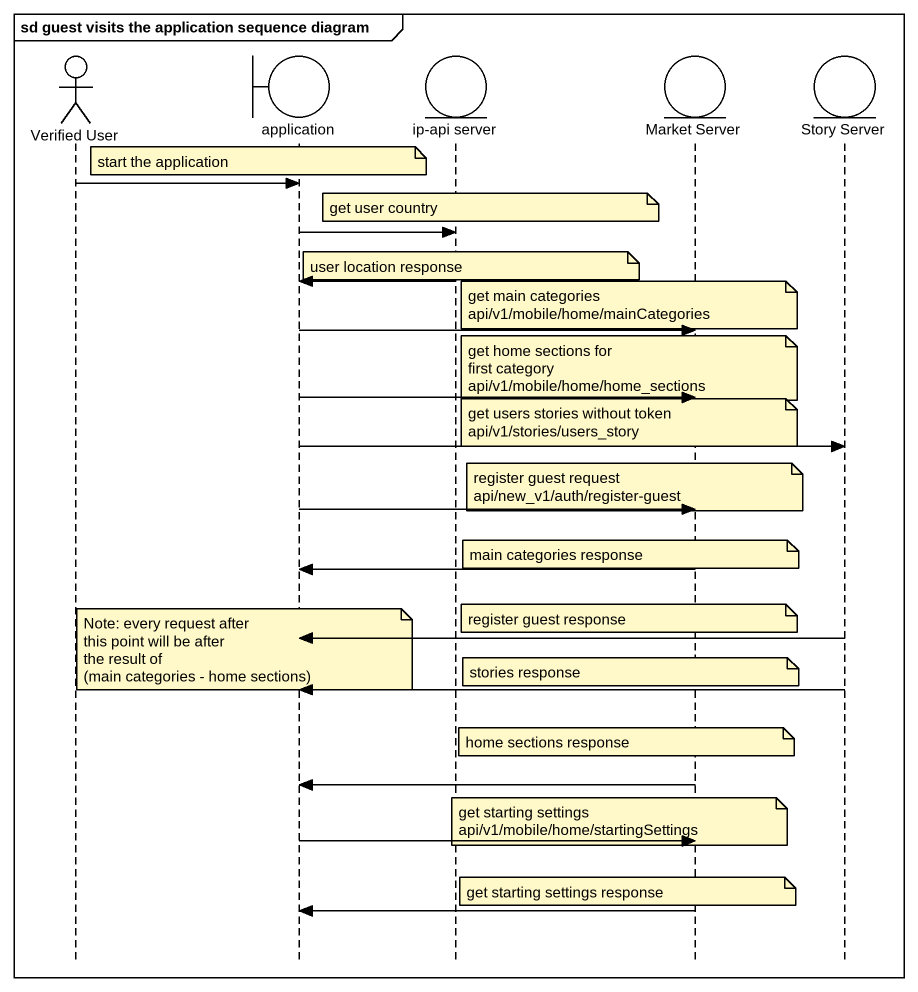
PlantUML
@startuml
mainframe sd guest visits the application sequence diagram
hide footbox
actor "Verified User" as Verified_User
boundary application
entity "ip-api server" as ip_api_server
entity "Market Server" as Market_Server
entity "Story Server" as Story_Server

note over application : start the application
Verified_User -> application
note over ip_api_server : get user country
application -> ip_api_server
note over ip_api_server : user location response
ip_api_server -> application
note over Market_Server
  get main categories
  api/v1/mobile/home/mainCategories
end note
application -> Market_Server
note over Market_Server
  get home sections for
  first category
  api/v1/mobile/home/home_sections
end note
application -> Market_Server
note over Market_Server
  get users stories without token
  api/v1/stories/users_story
end note
application -> Story_Server
note over Market_Server
  register guest request
  api/new_v1/auth/register-guest
end note
application -> Market_Server
note over Market_Server : main categories response
Market_Server -> application
note over Market_Server : register guest response
Story_Server -> application
note over application
  Note: every request after
  this point will be after
  the result of
  (main categories - home sections)
end note
note over Market_Server : stories response
Story_Server -> application
note over Market_Server : home sections response
Market_Server -> application
note over Market_Server
  get starting settings
  api/v1/mobile/home/startingSettings
end note
application -> Market_Server
note over Market_Server : get starting settings response
Market_Server -> application
@enduml
